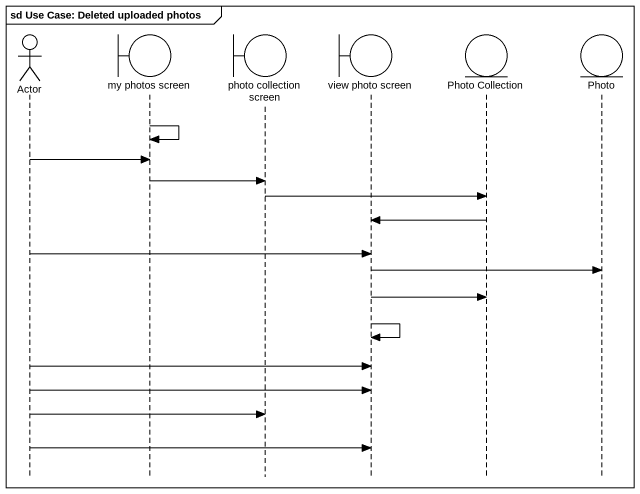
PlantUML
@startuml
mainframe sd Use Case: Deleted uploaded photos
hide footbox
actor "Actor" as Actor_
boundary "my photos screen" as my_photos_screen
boundary "photo collection screen" as photo_collection_screen
boundary "view photo screen" as view_photo_screen
entity "Photo Collection" as Photo_Collection
entity Photo

my_photos_screen -> my_photos_screen
Actor_ -> my_photos_screen
my_photos_screen -> photo_collection_screen
photo_collection_screen -> Photo_Collection
Photo_Collection -> view_photo_screen
Actor_ -> view_photo_screen
view_photo_screen -> Photo
view_photo_screen -> Photo_Collection
view_photo_screen -> view_photo_screen
Actor_ -> view_photo_screen
Actor_ -> view_photo_screen
Actor_ -> photo_collection_screen
Actor_ -> view_photo_screen
@enduml
